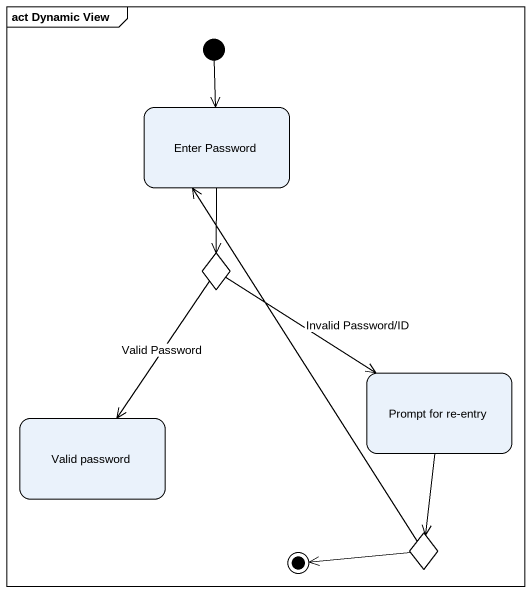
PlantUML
@startuml
mainframe act Dynamic View
hide empty description
state "Enter Password" as Enter_Password
state choice1 <<choice>>
state "Prompt for re-entry" as Prompt_for_re_entry
state "Valid password" as Valid_password
state choice2 <<choice>>
[*] --> Enter_Password
Enter_Password --> choice1
choice1 --> Prompt_for_re_entry : Invalid Password/ID
choice1 --> Valid_password : Valid Password
Prompt_for_re_entry --> choice2
choice2 -up-> Enter_Password
choice2 -left-> [*]
@enduml
